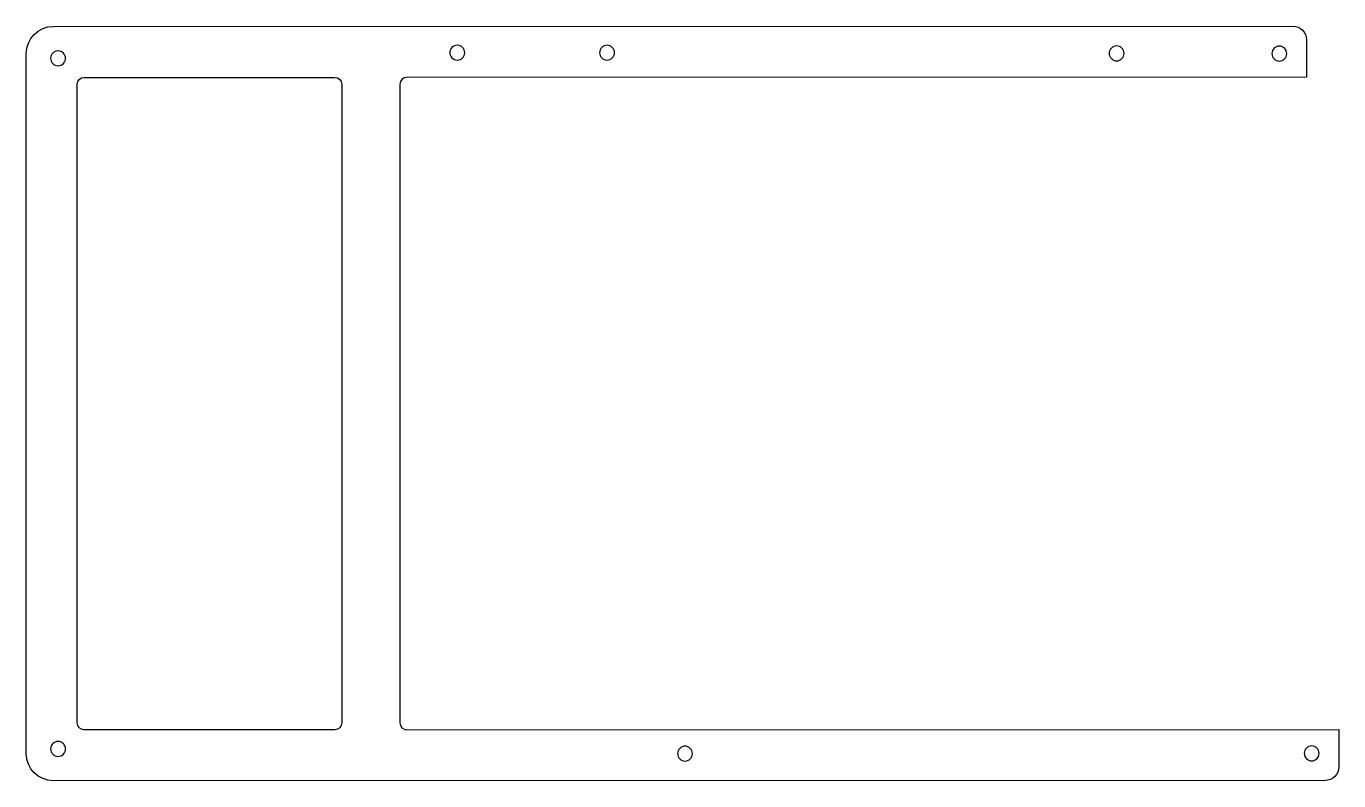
# Model space of a CAD drawing. Header units: inches. Extents: x 57 to 250, y 94 to 206.
import ezdxf

# ---------------------------------------------------------------- set-up
doc = ezdxf.new("R2010")
doc.units = ezdxf.units.IN
doc.header["$MEASUREMENT"] = 0
doc.layers.add('Layer 1', color=7, linetype='Continuous')

msp = doc.modelspace()

# ---------------------------------------------------------------- linework, layer by layer
at = {"layer": 'Layer 1', "color": 205, "lineweight": 25, "true_color": 0x7c46af}
for points, knots in [([(111.72, 102.89), (111.72, 102.89), (111.72, 197.09), (111.72, 197.09), (111.72, 197.65), (112.17, 198.09), (112.72, 198.09), (112.72, 198.09), (245.54, 198.11), (245.54, 198.11), (245.54, 198.11), (245.54, 203.64), (245.54, 203.64), (245.54, 204.74), (244.65, 205.64), (243.54, 205.64), (243.54, 205.64), (60.57, 205.61), (60.57, 205.61), (58.36, 205.61), (56.57, 203.82), (56.57, 201.61), (56.57, 201.61), (56.57, 98.36), (56.57, 98.36), (56.57, 96.15), (58.36, 94.36), (60.57, 94.36), (60.57, 94.36), (248.31, 94.39), (248.31, 94.39), (249.41, 94.39), (250.31, 95.29), (250.31, 96.39), (250.31, 96.39), (250.31, 101.91), (250.31, 101.91), (250.31, 101.91), (112.72, 101.89), (112.72, 101.89), (112.17, 101.89), (111.72, 102.34), (111.72, 102.89)], [0, 0, 0, 0, 1, 1, 1, 2, 2, 2, 3, 3, 3, 4, 4, 4, 5, 5, 5, 6, 6, 6, 7, 7, 7, 8, 8, 8, 9, 9, 9, 10, 10, 10, 11, 11, 11, 12, 12, 12, 13, 13, 13, 14, 14, 14, 14]), ([(62.37, 200.91), (62.37, 200.31), (61.88, 199.81), (61.27, 199.81), (60.66, 199.81), (60.17, 200.31), (60.17, 200.91), (60.17, 201.52), (60.66, 202.01), (61.27, 202.01), (61.88, 202.01), (62.37, 201.52), (62.37, 200.91)], [0, 0, 0, 0, 1, 1, 1, 2, 2, 2, 3, 3, 3, 4, 4, 4, 4]), ([(121.29, 201.74), (121.29, 201.13), (120.79, 200.64), (120.19, 200.64), (119.58, 200.64), (119.09, 201.13), (119.09, 201.74), (119.09, 202.35), (119.58, 202.84), (120.19, 202.84), (120.79, 202.84), (121.29, 202.35), (121.29, 201.74)], [0, 0, 0, 0, 1, 1, 1, 2, 2, 2, 3, 3, 3, 4, 4, 4, 4]), ([(143.4, 201.74), (143.4, 201.13), (142.91, 200.64), (142.3, 200.64), (141.7, 200.64), (141.2, 201.13), (141.2, 201.74), (141.2, 202.35), (141.7, 202.84), (142.3, 202.84), (142.91, 202.84), (143.4, 202.35), (143.4, 201.74)], [0, 0, 0, 0, 1, 1, 1, 2, 2, 2, 3, 3, 3, 4, 4, 4, 4]), ([(218.62, 201.64), (218.62, 201.03), (218.13, 200.54), (217.52, 200.54), (216.91, 200.54), (216.42, 201.03), (216.42, 201.64), (216.42, 202.25), (216.91, 202.74), (217.52, 202.74), (218.13, 202.74), (218.62, 202.25), (218.62, 201.64)], [0, 0, 0, 0, 1, 1, 1, 2, 2, 2, 3, 3, 3, 4, 4, 4, 4]), ([(242.64, 201.61), (242.64, 201.01), (242.15, 200.51), (241.54, 200.51), (240.94, 200.51), (240.44, 201.01), (240.44, 201.61), (240.44, 202.22), (240.94, 202.71), (241.54, 202.71), (242.15, 202.71), (242.64, 202.22), (242.64, 201.61)], [0, 0, 0, 0, 1, 1, 1, 2, 2, 2, 3, 3, 3, 4, 4, 4, 4]), ([(65.09, 101.89), (65.09, 101.89), (102.14, 101.89), (102.14, 101.89), (102.7, 101.89), (103.14, 102.34), (103.14, 102.89), (103.14, 102.89), (103.14, 197.09), (103.14, 197.09), (103.14, 197.65), (102.7, 198.09), (102.14, 198.09), (102.14, 198.09), (65.09, 198.09), (65.09, 198.09), (64.54, 198.09), (64.09, 197.64), (64.09, 197.09), (64.09, 197.09), (64.09, 102.89), (64.09, 102.89), (64.09, 102.34), (64.54, 101.89), (65.09, 101.89)], [0, 0, 0, 0, 1, 1, 1, 2, 2, 2, 3, 3, 3, 4, 4, 4, 5, 5, 5, 6, 6, 6, 7, 7, 7, 8, 8, 8, 8]), ([(62.37, 99.06), (62.37, 98.46), (61.88, 97.96), (61.27, 97.96), (60.66, 97.96), (60.17, 98.46), (60.17, 99.06), (60.17, 99.67), (60.66, 100.16), (61.27, 100.16), (61.88, 100.16), (62.37, 99.67), (62.37, 99.06)], [0, 0, 0, 0, 1, 1, 1, 2, 2, 2, 3, 3, 3, 4, 4, 4, 4]), ([(154.91, 98.36), (154.91, 97.76), (154.41, 97.26), (153.81, 97.26), (153.2, 97.26), (152.71, 97.76), (152.71, 98.36), (152.71, 98.97), (153.2, 99.46), (153.81, 99.46), (154.41, 99.46), (154.91, 98.97), (154.91, 98.36)], [0, 0, 0, 0, 1, 1, 1, 2, 2, 2, 3, 3, 3, 4, 4, 4, 4]), ([(247.41, 98.39), (247.41, 97.78), (246.91, 97.29), (246.31, 97.29), (245.7, 97.29), (245.21, 97.78), (245.21, 98.39), (245.21, 98.99), (245.7, 99.49), (246.31, 99.49), (246.91, 99.49), (247.41, 98.99), (247.41, 98.39)], [0, 0, 0, 0, 1, 1, 1, 2, 2, 2, 3, 3, 3, 4, 4, 4, 4])]:
    msp.add_open_spline(points, degree=3, knots=knots, dxfattribs=at)

doc.saveas('drawing.dxf')
